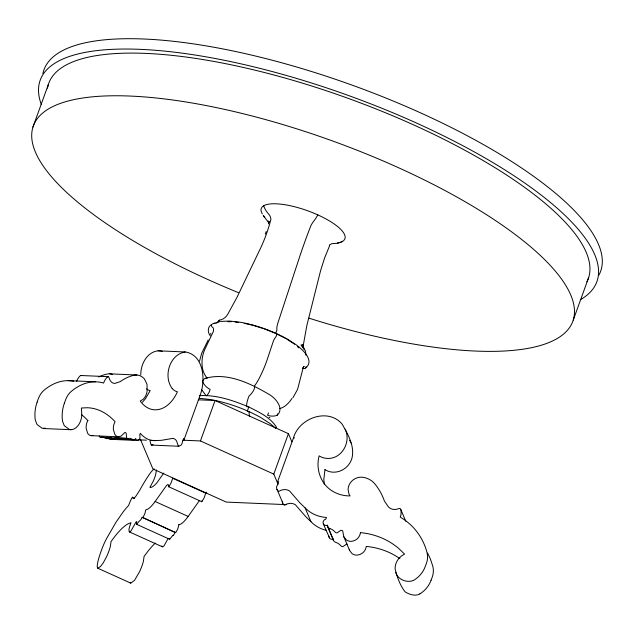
<?xml version="1.0" encoding="UTF-8"?>
<svg xmlns="http://www.w3.org/2000/svg" width="634" height="634" viewBox="0 0 634 634"><rect width="100%" height="100%" fill="white"/><g stroke="black" fill="none" stroke-linecap="round" stroke-linejoin="round"><path stroke-width="0.95" d="M302.917 347.361L306.832 325.575L320.582 270.702L324.568 258.038L329.617 245.746M140.796 374.829C140.566 364.518 146.906 352.005 158.104 350.808L185.318 351.973C204.14 354.882 205.804 381.01 200.043 395.465L183.828 440.234L183.583 438.68L182.426 441.874A5.278 3.606 -87.6 0 1 181.134 445.06L178.82 446.249L151.597 445.084L151.122 444.997L149.981 440.884M206.098 492.967L206.137 492.095L204.98 495.289A5.278 1.236 -65.7 0 1 203.736 498.593L201.786 501.708L168.755 486.777L168.279 484.622A9.423 2.203 -65.7 0 0 166.346 485.763L155.132 501.51L188.163 516.441L199.377 500.694M201.786 501.708L201.826 500.884M210.813 333.31L210.67 334.348M156.463 469.984L155.599 474.866A13.1 3.059 -65.7 0 1 153.143 481.388L149.917 487.348A33.467 7.814 -65.7 0 0 156.772 482.957L163.77 473.083M169.444 538.488L169.484 539.185A2.251 0.523 -65.7 0 0 170.102 538.813L171.045 537.505A12.696 2.964 -65.7 0 1 173.114 535.373M199.536 361.111L201.66 353.392L208.166 339.975M324.957 469.604L323.823 479.581L324.362 484.487M268.444 223.897L269.109 221.321M303.092 368.108L297.584 389.355L292.924 397.764M265.337 234.057L266.177 231.537M32.944 127.085L48.39 84.417M37.105 402.138L38.428 398.477A20.748 14.162 -87.6 0 1 43.77 390.489C50.514 384.664 59.113 380.558 68.155 380.654L95.377 381.819A64.311 43.904 -87.6 0 1 103.611 383.047A14.487 9.89 -87.6 0 1 107.542 376.873M64.327 403.303L65.651 399.642A20.748 14.162 -87.6 0 1 70.992 391.654C77.728 385.829 86.335 381.723 95.377 381.819M218.627 321.953L219.261 320.194A13.504 12.466 59.5 0 0 227.772 314.218L236.957 297.409L260.091 249.162A173.248 159.911 59.5 0 0 270.932 219.221A8.963 8.274 59.5 0 0 268.38 213.721A19.575 18.069 59.5 0 1 263.689 205.765M182.893 440.194L200.439 440.947L215.077 400.522L288.422 433.672L291.838 441.763M178.875 524.659L177.837 528.796L176.228 531.886A3.122 0.729 -65.7 0 1 175.325 532.489L142.182 517.296A4.311 1.006 -65.7 0 1 140.066 520.474A12.696 2.964 -65.7 0 0 138.014 522.574L137.071 523.874A2.251 0.523 -65.7 0 1 136.453 524.255L136.69 521.663A2.282 0.531 -65.7 0 0 135.993 522.067L131.111 530.713A8.044 1.878 -65.7 0 1 129.249 531.823L128.948 529.596A9.986 2.33 -65.7 0 1 131.032 522.844A72.292 16.888 -65.7 0 0 114.984 536.269L111.037 541.531L110.371 546.357A16.436 3.836 -65.7 0 1 106.655 556.525L103.231 562.897L100.481 566.566L97.723 568.199L97.16 566.558A26.2 6.118 -65.7 0 1 100.632 552.563L101.939 548.909A20.748 4.85 -65.7 0 1 106.417 538.86L115.99 522.234L123.424 511.559A64.311 15.018 -65.7 0 1 128.583 505.512A14.487 3.384 -65.7 0 1 131.92 497.912L132.665 497.056L132.91 497.849L134.693 498.649M247.292 411.165L248.805 406.965C233.304 400.529 216.717 394.705 199.694 395.656M246.856 406.806A13.718 3.202 -65.7 0 1 249.043 395.957A15.731 3.677 -65.7 0 0 253.695 390.338A4.953 1.157 -65.7 0 0 254.377 386.098A19.242 4.493 -65.7 0 0 259.702 377.388A33.23 7.759 -65.7 0 0 267.35 359.145L273.08 341.964A5.167 1.205 -65.7 0 1 274.894 338.081A2.607 0.61 -65.7 0 0 276.495 335.576A7.648 1.783 -65.7 0 0 275.695 333.436L276.963 329.926A13.504 3.154 -65.7 0 1 277.977 322.69L299.945 255.882A173.248 40.465 -65.7 0 1 310.779 225.942A8.963 2.092 -65.7 0 1 313.592 221.345A19.575 4.573 -65.7 0 0 317.848 214.894M278.064 484.217L273.785 474.097L288.422 433.672M324.965 469.604A16.365 14.994 -22.9 0 0 332.668 472.156C341.433 472.726 349.905 466.378 352.021 457.891C354.81 445.861 347.852 434.195 342.138 424.114C328 407.385 299.002 418.131 293.542 437.729L277.335 482.498L278.714 481.681L277.557 484.875A5.278 4.842 -22.9 0 0 276.551 488.188L283.366 504.395L284.389 505.235L287.091 503.887L290 503.348A9.423 8.63 -22.9 0 1 295.436 504.799L305.778 516.702L310.945 521.695A34.133 31.272 -22.9 0 0 326.233 530.341M431.096 580.221L432.42 576.568A20.748 19.012 -22.9 0 0 432.832 566.344L430.438 559.069L427.585 553.062M573.255 320.067L588.701 277.399M267.802 414.707L268.554 412.948M168.272 538.274L164.143 545.644A8.044 1.878 -65.7 0 1 162.28 546.754L129.249 531.823M303.694 366.84L304.138 366.286L302.481 368.195M215.124 323.253A7.648 7.061 59.5 0 0 211.439 324.608C207.263 326.906 207.603 332.715 210.322 335.917M216.63 323.237L219.261 320.194M168.755 486.777L170.704 483.663A5.278 1.236 -65.7 0 0 171.949 480.358L172.71 478.25L205.741 493.181M305.778 367.878C314.821 360.381 302.545 349.596 296.466 344.983L286.909 338.818C272.454 330.916 256.778 325.29 240.579 322.278L229.437 321.042L220.45 321.438M267.611 415.318A15.731 14.519 59.5 0 0 277.003 415.373C284.618 408.954 275.98 398.517 269.83 394.879C251.246 383.792 227.677 372.023 205.582 378.284M142.412 402.241L145.345 398.905L150.195 390.607A16.365 11.166 -87.6 0 1 146.549 388.856M107.55 376.881L107.859 376.699A1.403 0.959 -87.6 0 1 108.929 377.484L109.531 379.172A8.741 5.968 -87.6 0 0 115.15 383.332L120.341 381.597A66.348 45.291 -87.6 0 1 134.25 375.193M97.723 568.199L130.755 583.129L134.574 580.292L139.686 571.456A16.436 3.836 -65.7 0 0 143.403 561.288L144.069 556.462L148.015 551.184A72.292 16.888 -65.7 0 1 155.314 543.084M419.866 593.876C415.294 596.642 409.263 594.438 405.102 591.863C400.006 585.301 397.019 576.861 395.109 568.864A16.436 15.057 -22.9 0 1 398.667 558.689L401.354 556.05L404.563 554.092L398.635 548.386A72.292 66.229 -22.9 0 0 360.453 532.623M153.048 444.672L151.597 445.084M213.436 323.562L219.451 321.652M347.091 544.115A2.282 2.092 -22.9 0 0 346.56 544.154L342.915 546.603A2.251 2.061 -22.9 0 1 341.203 546.128L339.84 544.725A12.696 11.634 -22.9 0 0 335.648 542.324A4.311 3.947 -22.9 0 1 333.096 538.971L332.184 539.201A3.122 2.861 -22.9 0 1 329.759 538.456L323.419 524.033C322.318 522.099 323.752 519.571 325.836 519.127L326.447 517.455A34.133 31.272 -22.9 0 1 305.144 507.913L299.969 502.936L289.627 491.033A9.423 8.63 -22.9 0 0 284.19 489.583L281.282 490.122L278.58 491.469L276.86 489.496M92.936 435.439L90.971 435.645A8.044 5.492 -87.6 0 1 87.603 433.18L86.145 428.219A9.986 6.815 -87.6 0 1 87.857 420.588M108.802 438.229A3.122 2.132 -87.6 0 0 110.419 439.314L111.037 439.172M110.419 439.314L137.633 440.479C139.971 440.036 140.494 436.897 139.71 434.995L140.32 433.323A34.133 23.299 -87.6 0 0 156.138 440.567L161.424 440.313L173.058 438.348A9.423 6.427 -87.6 0 1 176.561 440.931L178.344 446.162L178.82 446.249M37.129 402.154A26.2 17.887 -87.6 0 0 35.282 420.065L37.065 424.534L42.074 428.235L45.458 428.212M43.778 428.544L71 429.709L73.52 429.21L75.937 427.807L78.093 425.58A16.436 11.222 -87.6 0 0 81.841 415.484L81.398 408.019L87.452 407.733A72.292 49.349 -87.6 0 1 115.087 421.721A9.986 6.815 -87.6 0 0 113.359 429.384L114.825 434.345A8.044 5.492 -87.6 0 0 118.193 436.81L121.11 436.129L124.898 432.467A2.282 1.561 -87.6 0 1 126.15 433.387L126.642 437.706A2.251 1.537 -87.6 0 0 127.751 438.506L129.193 438.371A12.696 8.662 -87.6 0 1 132.593 439.402A4.311 2.94 -87.6 0 0 135.692 438.609L136.025 439.394A3.122 2.132 -87.6 0 0 137.633 440.479M185.318 351.973C169.643 354.232 163.009 376.477 172.179 388.476M269.125 417.529L269.886 417.457M99.173 435.883L99.419 436.541A2.251 1.537 -87.6 0 0 100.529 437.341L101.979 437.214M227.923 321.771L231.473 321.62M109.737 373.838L136.952 375.003M80.803 375.502L108.026 376.667M198.505 399.816L215.077 400.522M90.971 435.645L118.193 436.81M102.367 437.222L111.116 437.595M115.008 437.761L125.698 438.221M100.529 437.341L127.751 438.506M137.665 439.79L146.414 440.162M150.306 440.329L156.138 440.582M106.417 438.569L133.639 439.734M286.695 504.664L226.251 502.08L152.905 468.93L140.383 439.259M158.104 350.808L160.267 350.943M235.079 322.024L238.693 322.429M199.361 398.287L210.488 399.523M71 429.709L69.296 429.4L64.288 425.699L62.52 421.222A26.2 17.887 -87.6 0 1 64.351 403.319M244.201 323.34L252.594 325.187L264.291 328.84L274.815 333.08M210.662 399.547C228.042 402.772 244.843 408.819 260.352 417.291L270.084 423.544L275.647 428.386M160.965 351.125L162.375 351.482M293.542 437.729L294.493 437.983M200.439 440.947L273.785 474.097M142.182 517.296L175.325 532.489M136.532 524.286L169.563 539.217M275.695 333.436L285.165 338.231M286.806 339.166L294.588 344.167M268.816 222.811L263.253 215.639M297.338 346.568L298.717 347.765M205.464 394.792L201.501 389.49M162.28 546.754L161.924 545.953M323.419 524.033L323.942 524.69A3.122 2.861 -22.9 0 0 326.367 525.435L327.255 525.206L333.064 538.979M130.16 582.361L130.755 583.129M269.236 222.55L268.23 221.1L268.697 221.924M276.693 427.562C270.536 417.338 259.044 412.179 248.805 406.965A13.718 3.202 -65.7 0 1 248.156 407.321M405.768 521.251L400.569 509.007A1.403 1.284 -22.9 0 0 398.921 508.563L397.074 509.142A8.741 8.004 -22.9 0 1 388.357 506.82L384.37 500.939A66.348 60.785 -22.9 0 0 374.94 483.988A20.383 18.671 -22.9 0 0 362.085 477.188C357.362 476.808 352.655 479.233 350.087 483.187A13.1 11.998 -22.9 0 0 348.106 489.725L348.977 494.029L350.055 495.915A33.467 30.662 -22.9 0 1 331.384 490.423C320.313 483.084 315.653 468.463 319.148 455.838A16.365 14.994 -22.9 0 0 326.859 458.39C341.742 459.602 351.41 441.922 345.173 429.178M329.839 528.558A12.696 11.634 -22.9 0 1 334.023 530.959L335.394 532.362A2.251 2.061 -22.9 0 0 337.098 532.837L340.743 530.389A2.282 2.092 -22.9 0 1 342.693 530.912L343.85 536.808L346.315 539.914A8.044 7.37 -22.9 0 0 351.521 541.333L354.303 540.667L356.609 539.328A9.986 9.145 -22.9 0 0 360.437 532.655M343.85 536.808L349.659 550.574L352.124 553.68A8.044 7.37 -22.9 0 0 357.33 555.099L360.12 554.433L362.426 553.102A9.986 9.145 -22.9 0 0 366.246 546.421A72.292 66.229 -22.9 0 1 399.88 558.625M349.643 440.305L350.982 442.944M395.671 572.328C397.669 579.745 407.504 583.486 414.057 580.11A26.2 24.005 -22.9 0 0 425.248 566.447L426.611 562.802A20.748 19.012 -22.9 0 0 427.023 552.579C424.162 541.539 418.044 531.363 409.485 523.795A64.311 58.922 -22.9 0 0 400.252 517.13A14.487 13.274 -22.9 0 0 400.767 509.411M327.485 526.315L333.444 540.43M305.136 507.929L310.945 521.695M329.228 537.798L328.84 536.134M282.669 503.261L282.36 501.954A5.278 4.842 -22.9 0 1 282.36 501.264M349.255 549.29L349.659 550.574M305.881 355.119L305.477 350.99L301.087 344.809L304.391 349.572L302.624 344.595L302.893 347.361M238.432 292.646A286.893 87.706 19.9 0 1 91.534 96.915A286.893 87.706 19.9 0 1 546.587 261.565A286.893 87.706 19.9 0 1 308.853 318.125M41.234 104.293A295.999 90.488 19.9 0 1 349.104 95.734A295.999 90.488 19.9 0 1 580.815 299.454M42.89 73.576A295.999 90.488 19.9 0 1 353.249 85.55A295.999 90.488 19.9 0 1 598.979 274.99M47.51 88.166A286.893 87.706 19.9 0 1 346.101 97.612A286.893 87.706 19.9 0 1 586.878 281.829M431.065 580.213A26.2 24.005 -22.9 0 1 419.882 593.899M329.823 528.59A4.311 3.947 -22.9 0 1 327.279 525.206M172.179 388.476A16.365 11.166 -87.6 0 0 177.409 391.772C173.28 401.465 164.047 411.514 152.525 409.58A33.467 22.848 -87.6 0 1 140.217 401.068L143.236 399.238L144.544 397.716A13.1 8.939 -87.6 0 0 147.104 391.44L147.033 384.339L144.354 378.799A20.383 13.908 -87.6 0 0 134.25 375.225M112.377 374.385A20.383 13.908 -87.6 0 0 107.035 374.06A66.348 45.291 -87.6 0 0 98.785 376.976M68.155 380.654A64.311 43.904 -87.6 0 1 73.679 381.216M76.627 381.256A14.487 9.89 -87.6 0 1 80.328 375.716L80.637 375.534A1.403 0.959 -87.6 0 1 81.271 375.645M81.643 414.763A72.292 49.349 -87.6 0 1 87.864 420.556M101.979 437.214A12.696 8.662 -87.6 0 1 105.371 438.237A4.311 2.94 -87.6 0 0 107.241 438.427M329.292 245.128A8.963 8.274 59.5 0 1 334.181 243.464A19.575 18.069 59.5 0 0 342.511 241.388M262.357 213.959A44.475 13.599 19.9 0 1 310.779 211.938A44.475 13.599 19.9 0 1 337.351 243.028M264.806 217.121A44.475 13.599 19.9 0 1 263.435 215.512M277.526 413.828A4.953 4.565 59.5 0 1 277.003 415.373M279.459 408.661A19.242 17.768 59.5 0 0 285.807 405.427A33.23 30.678 59.5 0 0 291.965 398.366M302.743 368.465A5.167 4.771 59.5 0 1 303.06 368.338A2.607 2.409 59.5 0 0 306.127 367.411A7.648 7.061 59.5 0 0 305.992 366.817M206.43 395.846A13.718 12.664 59.5 0 0 210.108 389.387A15.731 14.519 59.5 0 1 202.523 381.708A4.953 4.565 59.5 0 1 207.183 378.141A19.242 17.768 59.5 0 1 202.389 367.72A33.23 30.678 59.5 0 1 205.162 348.66L213.183 331.859A5.167 4.771 59.5 0 0 213.064 327.651A2.607 2.409 59.5 0 1 211.439 324.608M250.47 416.292A8.29 1.934 -65.7 0 1 250.058 416.427M249.582 416.189A8.29 1.934 -65.7 0 1 249.4 415.595L248.916 411.521A5.508 1.284 -65.7 0 0 248.092 411.735M132.902 497.856A8.741 2.045 -65.7 0 0 136.001 496.026L139.575 490.47A66.348 15.493 -65.7 0 1 149.378 474.343A20.383 4.763 -65.7 0 1 154.236 468.898M142.293 517.558A3.122 0.729 -65.7 0 0 143.197 516.956L144.806 513.865L145.844 509.728A34.133 7.973 -65.7 0 0 155.132 501.502M188.171 516.433A34.133 7.973 -65.7 0 1 178.867 524.69M175.214 532.219A4.311 1.006 -65.7 0 1 173.098 535.405"/></g></svg>
